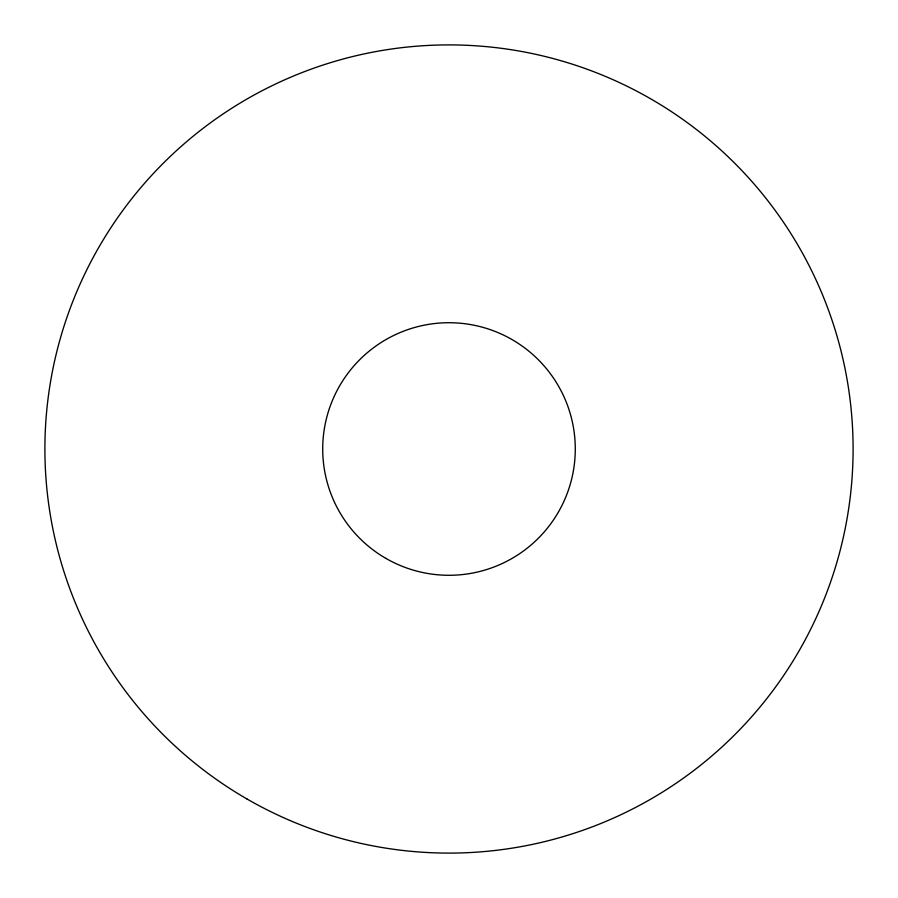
<?xml version="1.0" encoding="UTF-8"?>
<svg xmlns="http://www.w3.org/2000/svg" width="898" height="898" viewBox="0 0 898 898"><rect width="100%" height="100%" fill="white"/><g stroke="black" fill="none" stroke-linecap="round" stroke-linejoin="round"><path stroke-width="1.35" d="M385.859 558.365A126.281 126.281 0 0 0 575.281 449A126.281 126.281 0 0 0 385.859 339.635A126.281 126.281 0 0 0 385.859 558.365M246.95 798.962A404.1 404.1 0 0 0 853.1 449A404.1 404.1 0 0 0 246.95 99.038A404.1 404.1 0 0 0 246.95 798.962"/></g></svg>
